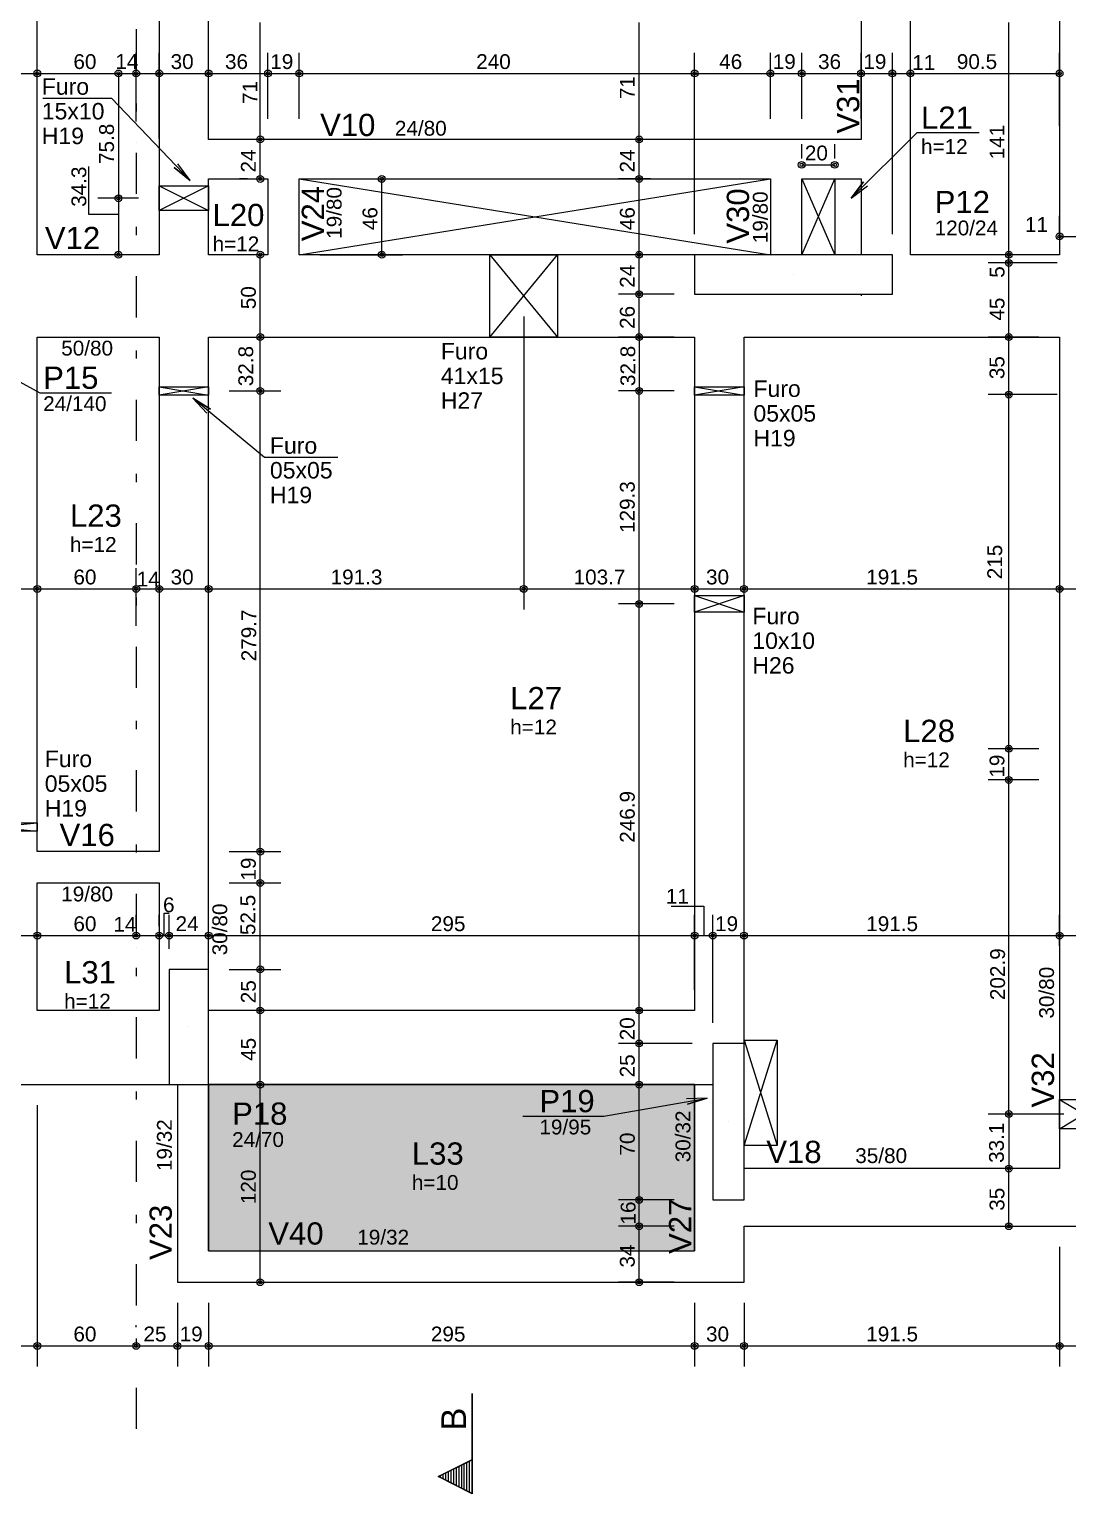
# Model space of a CAD drawing. Extents: x 0 to 119, y 0 to 84.
# Drawn here: x 32.59 to 45.19, y 29.69 to 47.48 of the extents above; entities that cross this region are included whole.
import ezdxf

# ---------------------------------------------------------------- set-up
doc = ezdxf.new("R2010")
doc.units = 0
doc.header["$MEASUREMENT"] = 0
doc.linetypes.add('ESTILO_TQS_0003', pattern=[1.5, 0.5, -0.4, 0.1, -0.5])
for name, color, linetype in [('1', 3, 'CONTINUOUS'), ('10', 252, 'CONTINUOUS'), ('18', 6, 'CONTINUOUS'), ('24', 7, 'CONTINUOUS'), ('25', 130, 'CONTINUOUS'), ('3', 7, 'CONTINUOUS'), ('32', 250, 'CONTINUOUS'), ('36', 7, 'CONTINUOUS'), ('37', 7, 'CONTINUOUS'), ('38', 7, 'CONTINUOUS'), ('62', 7, 'CONTINUOUS')]:
    doc.layers.add(name, color=color, linetype=linetype)
doc.styles.add('TQS_ARIAL', font='arial.ttf')

msp = doc.modelspace()

# ---------------------------------------------------------------- linework, layer by layer
at = {"layer": '1', "color": 3, "linetype": 'Continuous'}
for p, q in [((41.86559, 44.50084), (41.86559, 44.50084)), ((34.52559, 35.36084), (34.52559, 35.36084)), ((41.07559, 34.21084), (41.07559, 34.21084))]:
    msp.add_line(p, q, dxfattribs=at)
msp.add_lwpolyline([(37.963312, 29.694775), (37.554122, 29.89937), (37.963312, 30.103966), (37.963312, 29.694775)], dxfattribs=at)
at = {"layer": '10', "color": 252, "linetype": 'Continuous'}
for p, q in [((35.86559, 44.74084), (41.58559, 45.66084)), ((35.86559, 45.66084), (41.58559, 44.74084)), ((41.96559, 45.66084), (42.365586, 44.74085)), ((41.965594, 44.74085), (42.36559, 45.66083)), ((41.26559, 33.919984), (41.665588, 35.199817)), ((41.26559, 35.199806), (41.665588, 33.919817))]:
    msp.add_line(p, q, dxfattribs=at)
for points in [[(41.96559, 45.66085), (42.36559, 45.66085), (42.36559, 44.74085), (41.96559, 44.74085), (41.96559, 45.66085)], [(41.265588, 35.199817), (41.665588, 35.199817), (41.665588, 33.919817), (41.265588, 33.919817), (41.265588, 35.199817)]]:
    msp.add_lwpolyline(points, dxfattribs=at)
at = {"layer": '18', "color": 6, "linetype": 'ESTILO_TQS_0003'}
msp.add_line((33.88559, 66.978315), (33.88559, 30.390966), dxfattribs=at)
at = {"layer": '24', "color": 7, "linetype": 'Continuous'}
for p, q in [((37.963312, 29.694775), (37.963312, 30.907909)), ((37.965051, 30.907909), (37.965051, 29.691954)), ((37.550219, 29.89937), (37.963313, 30.105917)), ((37.554122, 29.89937), (37.963312, 30.103966)), ((37.901231, 29.725817), (37.901231, 30.072924)), ((37.933141, 29.709861), (37.933141, 30.08888)), ((37.965051, 29.691954), (37.550219, 29.89937)), ((37.963313, 29.694775), (37.554121, 29.89937)), ((37.582129, 29.885366), (37.582129, 29.913373)), ((37.614039, 29.869411), (37.614039, 29.929328)), ((37.64595, 29.853456), (37.64595, 29.945283)), ((37.67786, 29.837502), (37.67786, 29.961238)), ((37.70977, 29.821548), (37.70977, 29.977193)), ((37.741869, 29.805497), (37.741682, 29.993149)), ((37.77359, 29.789639), (37.77359, 30.009103)), ((37.8055, 29.773684), (37.8055, 30.025058)), ((37.837411, 29.757727), (37.837411, 30.041013)), ((37.869321, 29.741772), (37.869321, 30.056969))]:
    msp.add_line(p, q, dxfattribs=at)
at = {"layer": '25', "color": 130, "linetype": 'Continuous'}
msp.add_lwpolyline([(40.66559, 32.64084), (40.66559, 33.29084), (40.66559, 34.66084), (34.76559, 34.66084), (34.76559, 32.64084), (40.66559, 32.64084)], dxfattribs=at)
for points in [[(40.66559, 32.64084), (40.66559, 34.66084), (34.76559, 34.66084)], [(40.66559, 32.64084), (34.76559, 34.66084), (34.76559, 32.64084)], [(40.66559, 32.64084), (40.66559, 33.29084), (40.66559, 34.66084)], [(40.66559, 32.64084), (34.76559, 32.64084), (40.66559, 32.64084)]]:
    msp.add_solid(points, dxfattribs=at)
at = {"layer": '3', "color": 7, "linetype": 'Continuous'}
for p, q in [((34.16559, 45.576782), (34.76559, 45.276782)), ((34.76559, 45.576782), (34.16559, 45.276782)), ((38.180802, 43.74084), (39.000802, 44.74084)), ((38.180803, 44.74084), (39.000802, 43.74084)), ((34.1656, 43.135248), (34.76558, 43.035199)), ((34.76559, 43.135248), (34.1656, 43.035197)), ((40.66558, 43.135248), (41.26557, 43.035199)), ((41.26559, 43.135201), (40.66559, 43.035199)), ((41.26559, 40.599795), (40.665585, 40.399795)), ((40.665595, 40.599795), (41.26559, 40.399795)), ((31.68559, 37.838607), (32.68559, 37.737)), ((32.68559, 37.836382), (31.685689, 37.737)), ((40.66559, 34.66084), (40.88559, 34.66084)), ((45.095634, 34.481703), (45.69618, 34.123705)), ((45.695634, 34.481704), (45.102256, 34.123701)), ((34.76559, 32.64084), (40.66559, 32.64084)), ((34.76559, 32.26084), (41.26559, 32.26084))]:
    msp.add_line(p, q, dxfattribs=at)
for points in [[(32.68559, 44.80084), (32.68559, 51.40084)], [(34.16559, 50.55084), (34.16559, 45.90084)], [(34.76559, 46.14084), (34.76559, 50.36084)], [(42.68559, 50.36084), (42.68559, 46.14084)], [(43.28559, 45.90084), (43.28559, 50.36084)], [(45.095634, 48.22084), (45.095634, 44.74084)], [(35.67559, 46.14084), (34.76559, 46.14084)], [(41.77559, 46.14084), (35.67559, 46.14084)], [(42.68559, 46.14084), (41.77559, 46.14084)], [(34.16559, 45.90084), (34.16559, 44.74084)], [(43.28559, 44.74084), (43.28559, 45.90084)], [(34.16559, 45.576782), (34.76559, 45.576782), (34.76559, 45.276782), (34.16559, 45.276782), (34.16559, 45.576782)], [(34.76559, 45.66084), (35.48559, 45.66084)], [(34.76559, 44.74084), (34.76559, 45.66084)], [(35.48559, 45.66084), (35.48559, 44.74084)], [(35.86559, 45.66084), (41.58559, 45.66084)], [(35.86559, 44.74084), (35.86559, 45.66084)], [(41.58559, 45.66084), (41.58559, 44.74084)], [(41.96559, 45.66084), (42.68559, 45.66084)], [(41.96559, 44.74084), (41.96559, 45.66084)], [(42.68559, 45.66084), (42.68559, 44.74084)], [(32.68559, 44.74084), (32.68559, 44.80084)], [(34.16559, 44.74084), (32.68559, 44.74084)], [(35.48559, 44.74084), (34.76559, 44.74084)], [(40.66559, 44.74084), (35.86559, 44.74084)], [(38.180802, 44.74084), (39.000802, 44.74084), (39.000802, 43.74084), (38.180802, 43.74084), (38.180802, 44.74084)], [(45.095634, 44.74084), (43.28559, 44.74084)], [(42.68559, 44.26084), (42.68559, 44.24084)], [(32.68559, 43.74084), (34.16559, 43.74084)], [(32.68559, 39.70084), (32.68559, 43.74084)], [(34.16559, 43.74084), (34.16559, 37.490889)], [(34.76559, 43.74084), (35.67559, 43.74084)], [(34.76559, 37.300889), (34.76559, 43.74084)], [(35.67559, 43.74084), (40.66559, 43.74084)], [(40.66559, 43.74084), (40.66559, 35.56084)], [(41.26559, 43.74084), (41.77559, 43.74084)], [(41.26559, 35.16084), (41.26559, 43.74084)], [(41.77559, 43.74084), (42.98559, 43.74084)], [(42.98559, 43.74084), (45.095634, 43.74084)], [(45.095634, 43.74084), (45.095634, 43.250838)], [(45.095634, 43.250838), (45.095634, 38.55084)], [(34.1656, 43.135248), (34.76559, 43.135248), (34.76559, 43.035197), (34.1656, 43.035197), (34.1656, 43.135248)], [(41.26557, 43.035199), (40.66558, 43.035199), (40.66558, 43.135248), (41.26557, 43.135248), (41.26557, 43.035199)], [(40.665585, 40.599795), (41.26559, 40.599795), (41.26559, 40.399795), (40.665585, 40.399795), (40.665585, 40.599795)], [(32.68559, 37.490889), (32.68559, 39.70084)], [(45.095634, 38.55084), (45.095634, 33.64084)], [(31.68559, 37.838607), (32.68559, 37.838607), (32.68559, 37.737), (31.68559, 37.737), (31.68559, 37.838607)], [(34.16559, 37.490889), (32.68559, 37.490889)], [(34.76559, 36.06084), (34.76559, 37.300889)], [(32.68559, 35.56084), (32.68559, 37.110889)], [(32.68559, 37.110889), (34.16559, 37.110889)], [(34.16559, 37.110889), (34.16559, 35.56084)], [(34.16559, 35.56084), (32.68559, 35.56084)], [(40.66559, 35.56084), (34.76559, 35.56084)], [(32.18559, 34.66084), (34.28559, 34.66084)], [(34.38559, 34.66084), (34.38559, 32.26084)], [(34.76559, 32.64084), (34.76559, 34.66084)], [(34.76559, 34.66084), (40.66559, 34.66084)], [(40.66559, 34.66084), (40.66559, 32.64084)], [(45.095634, 34.481704), (45.695634, 34.481704), (45.695634, 34.123701), (45.095634, 34.123701), (45.095634, 34.481704)], [(45.095634, 33.64084), (41.26559, 33.64084)], [(41.26559, 32.2597), (41.26559, 32.94084)], [(41.26559, 32.94084), (45.395634, 32.94084)], [(34.38559, 32.26084), (34.76559, 32.26084)], [(40.66559, 32.2597), (41.26559, 32.2597)]]:
    msp.add_lwpolyline(points, dxfattribs=at)
at = {"layer": '32', "color": 250, "linetype": 'Continuous'}
for p, q in [((35.391748, 46.14084), (35.391748, 47.56084)), ((39.992004, 46.14084), (39.992004, 47.56084)), ((44.479859, 44.74084), (44.479859, 47.56084)), ((32.68559, 46.232703), (32.68559, 47.191942)), ((32.68559, 46.232703), (32.68559, 47.191942)), ((33.88559, 46.359252), (33.88559, 47.191942)), ((33.88559, 46.359252), (33.88559, 47.191942)), ((34.16559, 46.15084), (34.16559, 47.191942)), ((34.16559, 46.15084), (34.16559, 47.191942)), ((34.76559, 46.39084), (34.76559, 47.191942)), ((34.76559, 46.39084), (34.76559, 47.191942)), ((35.48559, 46.39084), (35.48559, 47.191942)), ((35.48559, 46.39084), (35.48559, 47.191942)), ((35.86559, 46.39084), (35.86559, 47.191942)), ((35.86559, 46.39084), (35.86559, 47.191942)), ((40.66559, 44.99084), (40.66559, 47.191942)), ((40.66559, 44.99084), (40.66559, 47.191942)), ((41.58559, 46.39084), (41.58559, 47.191942)), ((41.58559, 46.39084), (41.58559, 47.191942)), ((41.96559, 46.39084), (41.96559, 47.191942)), ((41.96559, 46.39084), (41.96559, 47.191942)), ((42.68559, 46.39084), (42.68559, 47.191942)), ((42.68559, 46.39084), (42.68559, 47.191942)), ((43.06559, 44.99084), (43.06559, 47.191942)), ((43.06559, 44.99084), (43.06559, 47.191942)), ((43.28559, 44.99084), (43.28559, 47.191942)), ((43.28559, 44.99084), (43.28559, 47.191942)), ((45.095634, 46.305276), (45.095634, 47.191942)), ((32.16559, 46.941942), (32.68559, 46.941942)), ((32.68559, 46.941942), (33.88559, 46.941942)), ((33.587463, 46.941942), (33.587463, 46.941942)), ((33.670227, 46.941942), (33.670227, 45.426782)), ((33.837463, 46.941942), (33.920227, 46.941942)), ((33.88559, 46.941942), (34.16559, 46.941942)), ((34.16559, 46.941942), (34.76559, 46.941942)), ((34.76559, 46.941942), (35.48559, 46.941942)), ((35.48559, 46.941942), (35.86559, 46.941942)), ((35.86559, 46.941942), (40.66559, 46.941942)), ((40.66559, 46.941942), (41.58559, 46.941942)), ((41.58559, 46.941942), (41.96559, 46.941942)), ((41.96559, 46.941942), (42.68559, 46.941942)), ((42.68559, 46.941942), (43.06559, 46.941942)), ((43.06559, 46.941942), (43.28559, 46.941942)), ((43.28559, 46.941942), (45.095634, 46.941942)), ((33.88559, 46.109252), (33.88559, 46.109252)), ((33.88559, 46.109252), (33.88559, 46.109252)), ((34.76559, 46.14084), (34.76559, 46.14084)), ((34.76559, 46.14084), (34.76559, 46.14084)), ((35.23559, 46.14084), (35.141748, 46.14084)), ((35.23559, 46.14084), (35.141748, 46.14084)), ((35.391748, 45.66084), (35.391748, 46.14084)), ((35.48559, 46.14084), (35.48559, 46.14084)), ((35.48559, 46.14084), (35.48559, 46.14084)), ((35.48559, 46.14084), (35.48559, 46.14084)), ((35.48559, 46.14084), (35.48559, 46.14084)), ((35.86559, 46.14084), (35.86559, 46.14084)), ((35.86559, 46.14084), (35.86559, 46.14084)), ((40.41559, 46.14084), (39.742004, 46.14084)), ((40.41559, 46.14084), (39.742004, 46.14084)), ((39.992004, 45.66084), (39.992004, 46.14084)), ((40.66559, 46.14084), (40.66559, 46.14084)), ((40.66559, 46.14084), (40.66559, 46.14084)), ((41.58559, 46.14084), (41.58559, 46.14084)), ((41.58559, 46.14084), (41.58559, 46.14084)), ((41.96559, 46.14084), (41.96559, 46.14084)), ((41.96559, 46.14084), (41.96559, 46.14084)), ((41.96559, 45.91085), (41.96559, 46.082137)), ((42.36559, 45.91083), (42.36559, 46.082137)), ((42.68559, 46.14084), (42.68559, 46.14084)), ((42.68559, 46.14084), (42.68559, 46.14084)), ((32.68559, 45.982703), (32.68559, 45.982703)), ((32.68559, 45.982703), (32.68559, 45.982703)), ((34.16559, 45.90084), (34.16559, 45.90084)), ((34.16559, 45.90084), (34.16559, 45.90084)), ((45.095634, 46.055276), (45.095634, 46.055276)), ((41.96559, 45.832137), (42.36559, 45.832137)), ((35.23559, 45.66084), (35.141748, 45.66084)), ((35.48559, 45.66084), (35.48559, 45.66084)), ((35.86559, 45.66084), (35.86559, 45.66084)), ((36.11559, 45.66084), (37.117672, 45.66084)), ((36.867672, 44.74084), (36.867672, 45.66084)), ((40.129857, 45.66084), (39.742004, 45.66084)), ((40.129857, 45.66084), (39.742004, 45.66084)), ((39.992004, 44.74084), (39.992004, 45.66084)), ((40.379857, 45.66084), (40.379857, 45.66084)), ((40.379857, 45.66084), (40.379857, 45.66084)), ((41.96559, 45.66085), (41.96559, 45.66085)), ((42.36559, 45.66083), (42.36559, 45.66083)), ((33.91559, 45.426782), (33.420227, 45.426782)), ((33.91559, 45.426782), (33.420227, 45.426782)), ((33.670227, 45.426782), (33.670227, 44.74084)), ((34.16559, 45.426782), (34.16559, 45.426782)), ((34.16559, 45.426782), (34.16559, 45.426782)), ((45.095634, 44.99084), (45.095634, 45.212579)), ((45.095634, 44.962579), (45.31559, 44.962579)), ((33.91559, 44.74084), (33.420227, 44.74084)), ((34.16559, 44.74084), (34.16559, 44.74084)), ((35.23559, 44.74084), (35.141748, 44.74084)), ((35.391748, 43.74084), (35.391748, 44.74084)), ((35.48559, 44.74084), (35.48559, 44.74084)), ((35.86559, 44.74084), (35.86559, 44.74084)), ((36.11559, 44.74084), (37.117672, 44.74084)), ((40.41559, 44.74084), (39.742004, 44.74084)), ((40.41559, 44.74084), (39.742004, 44.74084)), ((39.992004, 44.26084), (39.992004, 44.74084)), ((40.66559, 44.74084), (40.66559, 44.74084)), ((40.66559, 44.74084), (40.66559, 44.74084)), ((40.66559, 44.74084), (40.66559, 44.74084)), ((40.66559, 44.74084), (40.66559, 44.74084)), ((43.06559, 44.74084), (43.06559, 44.74084)), ((43.06559, 44.74084), (43.06559, 44.74084)), ((43.28559, 44.74084), (43.28559, 44.74084)), ((43.28559, 44.74084), (43.28559, 44.74084)), ((44.845634, 44.74084), (44.229859, 44.74084)), ((44.845634, 44.74084), (44.229859, 44.74084)), ((44.479859, 44.64084), (44.479859, 44.74084)), ((45.095634, 44.74084), (45.095634, 44.74084)), ((45.095634, 44.74084), (45.095634, 44.74084)), ((45.095634, 44.74084), (45.095634, 44.74084)), ((45.06559, 44.64084), (44.229859, 44.64084)), ((45.06559, 44.64084), (44.229859, 44.64084)), ((44.479859, 43.74084), (44.479859, 44.64084)), ((38.590803, 44.24084), (38.590803, 44.24084)), ((38.590803, 44.24084), (38.590803, 44.24084)), ((40.41559, 44.26084), (39.742004, 44.26084)), ((40.41559, 44.26084), (39.742004, 44.26084)), ((39.992004, 43.74084), (39.992004, 44.26084)), ((40.66559, 44.26084), (40.66559, 44.26084)), ((40.66559, 44.26084), (40.66559, 44.26084)), ((38.590803, 43.99084), (38.590803, 40.431951)), ((38.590803, 43.99084), (38.590803, 40.431951)), ((34.76559, 43.74084), (34.76559, 43.74084)), ((34.76559, 43.74084), (34.76559, 43.74084)), ((35.01559, 43.74084), (35.641748, 43.74084)), ((35.01559, 43.74084), (35.641748, 43.74084)), ((35.391748, 43.085223), (35.391748, 43.74084)), ((40.41559, 43.74084), (39.742004, 43.74084)), ((40.41559, 43.74084), (39.742004, 43.74084)), ((39.992004, 43.74084), (39.992004, 43.085223)), ((40.66559, 43.74084), (40.66559, 43.74084)), ((40.66559, 43.74084), (40.66559, 43.74084)), ((40.66559, 43.74084), (40.66559, 43.74084)), ((44.845634, 43.74084), (44.229859, 43.74084)), ((44.845634, 43.74084), (44.229859, 43.74084)), ((44.479859, 43.04084), (44.479859, 43.74084)), ((45.095634, 43.74084), (45.095634, 43.74084)), ((45.095634, 43.74084), (45.095634, 43.74084)), ((40.66559, 43.49084), (40.66559, 40.431951)), ((34.76559, 43.085223), (34.76559, 43.085223)), ((34.76559, 43.085223), (34.76559, 43.085223)), ((35.01559, 43.085223), (35.641748, 43.085223)), ((35.01559, 43.085223), (35.641748, 43.085223)), ((35.391748, 37.490889), (35.391748, 43.085223)), ((40.41558, 43.085223), (39.742004, 43.085223)), ((40.41558, 43.085223), (39.742004, 43.085223)), ((39.992004, 40.499795), (39.992004, 43.085223)), ((40.66558, 43.085223), (40.66558, 43.085223)), ((40.66558, 43.085223), (40.66558, 43.085223)), ((45.06559, 43.04084), (44.229859, 43.04084)), ((45.06559, 43.04084), (44.229859, 43.04084)), ((44.479859, 38.74084), (44.479859, 43.04084)), ((32.68559, 39.95084), (32.68559, 40.931951)), ((32.68559, 39.95084), (32.68559, 40.931951)), ((33.88559, 40.234434), (33.88559, 40.931951)), ((33.88559, 40.234434), (33.88559, 40.931951)), ((31.68559, 40.681951), (32.68559, 40.681951)), ((32.68559, 40.681951), (33.88559, 40.681951)), ((33.88559, 40.681951), (34.16559, 40.681951)), ((34.16559, 40.681951), (34.76559, 40.681951)), ((34.16559, 40.681951), (34.16559, 40.681951)), ((34.16559, 40.681951), (34.16559, 40.681951)), ((34.76559, 40.681951), (34.76559, 40.681951)), ((34.76559, 40.681951), (38.590803, 40.681951)), ((34.76559, 40.681951), (34.76559, 40.681951)), ((38.590803, 40.681951), (40.66559, 40.681951)), ((40.66559, 40.681951), (41.26559, 40.681951)), ((40.66559, 40.681951), (40.66559, 40.681951)), ((41.26559, 40.681951), (41.26559, 40.681951)), ((41.26559, 40.681951), (45.095634, 40.681951)), ((41.26559, 40.681951), (41.26559, 40.681951)), ((45.095634, 40.681951), (45.095634, 40.681951)), ((45.095634, 40.681951), (45.695634, 40.681951)), ((45.095634, 40.681951), (45.095634, 40.681951)), ((40.415585, 40.499795), (39.742004, 40.499795)), ((40.415585, 40.499795), (39.742004, 40.499795)), ((39.992004, 35.56084), (39.992004, 40.499795)), ((40.665585, 40.499795), (40.665585, 40.499795)), ((40.665585, 40.499795), (40.665585, 40.499795)), ((33.88559, 39.984434), (33.88559, 39.984434)), ((33.88559, 39.984434), (33.88559, 39.984434)), ((32.68559, 39.70084), (32.68559, 39.70084)), ((32.68559, 39.70084), (32.68559, 39.70084)), ((44.845634, 38.74084), (44.229859, 38.74084)), ((44.845634, 38.74084), (44.229859, 38.74084)), ((44.479859, 38.36084), (44.479859, 38.74084)), ((45.095634, 38.74084), (45.095634, 38.74084)), ((45.095634, 38.74084), (45.095634, 38.74084)), ((44.845634, 38.36084), (44.229859, 38.36084)), ((44.845634, 38.36084), (44.229859, 38.36084)), ((44.479859, 34.302704), (44.479859, 38.36084)), ((45.095634, 38.36084), (45.095634, 38.36084)), ((45.095634, 38.36084), (45.095634, 38.36084)), ((34.76559, 37.490889), (34.76559, 37.490889)), ((34.76559, 37.490889), (34.76559, 37.490889)), ((35.01559, 37.490889), (35.641748, 37.490889)), ((35.01559, 37.490889), (35.641748, 37.490889)), ((35.391748, 37.110889), (35.391748, 37.490889)), ((34.76559, 37.110889), (34.76559, 37.110889)), ((34.76559, 37.110889), (34.76559, 37.110889)), ((35.01559, 37.110889), (35.641748, 37.110889)), ((35.01559, 37.110889), (35.641748, 37.110889)), ((35.391748, 36.06084), (35.391748, 37.110889)), ((32.68559, 35.81084), (32.68559, 36.720943)), ((32.68559, 35.81084), (32.68559, 36.720943)), ((33.88559, 36.580631), (33.88559, 36.720943)), ((33.88559, 36.580631), (33.88559, 36.720943)), ((34.16559, 36.585864), (34.16559, 36.720943)), ((34.16559, 36.585864), (34.16559, 36.720943)), ((34.22559, 36.470943), (34.22559, 36.743189)), ((34.22559, 36.743189), (34.28559, 36.743189)), ((34.28559, 36.31084), (34.28559, 36.720943)), ((34.28559, 36.31084), (34.28559, 36.720943)), ((34.76559, 36.609155), (34.76559, 36.720943)), ((34.76559, 36.609155), (34.76559, 36.720943)), ((40.66559, 35.81084), (40.66559, 36.720943)), ((40.66559, 35.81084), (40.66559, 36.720943)), ((40.88559, 35.41084), (40.88559, 36.720943)), ((40.88559, 35.41084), (40.88559, 36.720943)), ((41.26559, 35.965574), (41.26559, 36.720943)), ((41.26559, 35.965574), (41.26559, 36.720943)), ((45.095634, 36.34584), (45.095634, 36.720943)), ((45.095634, 36.34584), (45.095634, 36.720943)), ((31.68559, 36.470943), (32.68559, 36.470943)), ((32.68559, 36.470943), (33.88559, 36.470943)), ((33.88559, 36.470943), (34.16559, 36.470943)), ((34.16559, 36.470943), (34.28559, 36.470943)), ((34.28559, 36.470943), (34.76559, 36.470943)), ((34.76559, 36.470943), (40.66559, 36.470943)), ((40.66559, 36.470943), (40.88559, 36.470943)), ((40.88559, 36.470943), (41.26559, 36.470943)), ((41.26559, 36.470943), (45.095634, 36.470943)), ((45.095634, 36.470943), (45.695634, 36.470943)), ((33.88559, 36.330631), (33.88559, 36.330631)), ((33.88559, 36.330631), (33.88559, 36.330631)), ((34.16559, 36.335864), (34.16559, 36.335864)), ((34.16559, 36.335864), (34.16559, 36.335864)), ((34.76559, 36.359155), (34.76559, 36.359155)), ((34.76559, 36.359155), (34.76559, 36.359155)), ((34.28559, 36.06084), (34.28559, 36.06084)), ((34.28559, 36.06084), (34.28559, 36.06084)), ((34.76559, 36.06084), (34.76559, 36.06084)), ((34.76559, 36.06084), (34.76559, 36.06084)), ((35.01559, 36.06084), (35.641748, 36.06084)), ((35.01559, 36.06084), (35.641748, 36.06084)), ((35.391748, 35.56084), (35.391748, 36.06084)), ((45.095634, 36.09584), (45.095634, 36.09584)), ((45.095634, 36.09584), (45.095634, 36.09584)), ((41.26559, 35.715574), (41.26559, 35.715574)), ((41.26559, 35.715574), (41.26559, 35.715574)), ((32.68559, 35.56084), (32.68559, 35.56084)), ((32.68559, 35.56084), (32.68559, 35.56084)), ((35.391748, 34.66084), (35.391748, 35.56084)), ((35.391748, 35.56084), (35.391748, 35.56084)), ((35.391748, 35.56084), (35.391748, 35.56084)), ((39.992004, 35.16084), (39.992004, 35.56084)), ((39.992004, 35.56084), (39.992004, 35.56084)), ((39.992004, 35.56084), (39.992004, 35.56084)), ((40.66559, 35.56084), (40.66559, 35.56084)), ((40.66559, 35.56084), (40.66559, 35.56084)), ((40.63559, 35.16084), (39.742004, 35.16084)), ((40.63559, 35.16084), (39.742004, 35.16084)), ((39.992004, 34.66084), (39.992004, 35.16084)), ((40.88559, 35.16084), (40.88559, 35.16084)), ((40.88559, 35.16084), (40.88559, 35.16084)), ((40.88559, 35.16084), (40.88559, 35.16084)), ((40.88559, 35.16084), (40.88559, 35.16084)), ((32.68559, 34.66084), (32.68559, 34.66084)), ((32.68559, 34.66084), (32.68559, 34.66084)), ((35.391748, 32.260719), (35.391748, 34.66084)), ((35.391748, 34.66084), (35.391748, 34.66084)), ((35.391748, 34.66084), (35.391748, 34.66084)), ((40.41559, 34.66084), (39.742004, 34.66084)), ((40.41559, 34.66084), (39.742004, 34.66084)), ((39.992004, 33.26084), (39.992004, 34.66084)), ((40.66559, 34.66084), (40.66559, 34.66084)), ((40.66559, 34.66084), (40.66559, 34.66084)), ((32.68559, 34.41084), (32.68559, 31.237888)), ((32.68559, 34.41084), (32.68559, 31.237888)), ((45.145907, 34.302704), (44.229859, 34.302704)), ((45.145907, 34.302704), (44.229859, 34.302704)), ((44.479859, 34.302704), (44.479859, 33.64084)), ((44.845634, 33.64084), (44.229859, 33.64084)), ((44.479859, 32.94084), (44.479859, 33.64084)), ((44.479859, 33.64084), (44.479859, 33.64084)), ((45.095634, 33.64084), (45.095634, 33.64084)), ((40.41559, 33.26084), (39.742004, 33.26084)), ((40.16559, 33.26084), (39.742004, 33.26084)), ((39.992004, 32.94084), (39.992004, 33.26084)), ((40.41559, 33.26084), (40.41559, 33.26084)), ((40.66559, 33.26084), (40.66559, 33.26084)), ((40.41559, 32.94084), (39.742004, 32.94084)), ((40.16559, 32.94084), (39.742004, 32.94084)), ((39.992004, 32.26084), (39.992004, 32.94084)), ((40.41559, 32.94084), (40.41559, 32.94084)), ((40.66559, 32.94084), (40.66559, 32.94084)), ((44.479859, 32.94084), (44.479859, 32.94084)), ((45.095634, 32.94084), (45.095634, 32.94084)), ((45.095634, 32.94084), (45.095634, 32.94084)), ((45.095634, 32.69084), (45.095634, 31.237888)), ((45.095634, 32.69084), (45.095634, 31.237888)), ((34.38559, 32.26084), (34.38559, 32.26084)), ((34.38559, 32.26084), (34.38559, 32.26084)), ((34.76559, 32.26084), (34.76559, 32.26084)), ((34.76559, 32.26084), (34.76559, 32.26084)), ((35.391748, 32.260719), (35.391748, 32.260719)), ((40.41559, 32.26084), (39.742004, 32.26084)), ((40.66559, 32.26084), (40.66559, 32.26084)), ((40.66559, 32.26084), (40.66559, 32.26084)), ((40.66559, 32.2597), (40.66559, 32.2597)), ((41.26559, 32.2597), (41.26559, 32.2597)), ((41.26559, 32.2597), (41.26559, 32.2597)), ((34.38559, 32.01084), (34.38559, 31.237888)), ((34.38559, 32.01084), (34.38559, 31.237888)), ((34.76559, 32.01084), (34.76559, 31.237888)), ((34.76559, 32.01084), (34.76559, 31.237888)), ((40.66559, 32.01084), (40.66559, 31.237888)), ((40.66559, 32.0097), (40.66559, 31.237888)), ((41.26559, 32.0097), (41.26559, 31.237888)), ((41.26559, 32.0097), (41.26559, 31.237888)), ((33.88559, 31.716388), (33.88559, 31.737888)), ((33.88559, 31.716388), (33.88559, 31.737888)), ((31.68559, 31.487888), (32.68559, 31.487888)), ((32.68559, 31.487888), (33.88559, 31.487888)), ((33.88559, 31.487888), (34.38559, 31.487888)), ((34.38559, 31.487888), (34.76559, 31.487888)), ((34.76559, 31.487888), (40.66559, 31.487888)), ((40.66559, 31.487888), (41.26559, 31.487888)), ((41.26559, 31.487888), (45.095634, 31.487888)), ((45.095634, 31.487888), (45.695634, 31.487888)), ((33.88559, 31.466388), (33.88559, 31.466388)), ((33.88559, 31.466388), (33.88559, 31.466388))]:
    msp.add_line(p, q, dxfattribs=at)
for points in [[(32.753857, 46.642586), (33.586517, 46.642586), (34.540104, 45.640629), (34.345589, 45.797677), (34.540104, 45.640629), (34.392864, 45.84267)], [(44.120614, 46.220048), (43.363935, 46.220048), (42.564426, 45.42625), (42.717326, 45.624041), (42.564426, 45.42625), (42.763308, 45.577728)], [(33.307292, 45.813761), (33.307292, 45.2323), (33.670227, 45.2323)], [(33.586407, 43.056849), (32.721224, 43.056849), (32.22153, 43.328111), (32.454932, 43.238537), (32.22153, 43.328111), (32.423796, 43.18118)], [(36.333143, 42.278167), (35.445116, 42.278167), (34.574222, 42.997726), (34.786085, 42.865007), (34.574222, 42.997726), (34.744516, 42.814696)], [(40.380566, 36.827627), (40.779003, 36.827627), (40.779003, 36.470943)], [(38.581172, 34.277677), (39.561142, 34.277677), (40.817514, 34.497542), (40.578988, 34.422672), (40.817514, 34.497542), (40.567738, 34.486959)]]:
    msp.add_lwpolyline(points, dxfattribs=at)
for centre, radius in [((32.68559, 46.941942), 0.041625), ((32.68559, 46.941942), 0.041625), ((32.68559, 46.941942), 0.02075), ((32.68559, 46.941942), 0.02075), ((33.670227, 46.941942), 0.041625), ((33.670227, 46.941942), 0.02075), ((33.88559, 46.941942), 0.041625), ((33.88559, 46.941942), 0.041625), ((33.88559, 46.941942), 0.02075), ((33.88559, 46.941942), 0.02075), ((34.16559, 46.941942), 0.041625), ((34.16559, 46.941942), 0.041625), ((34.16559, 46.941942), 0.02075), ((34.16559, 46.941942), 0.02075), ((34.76559, 46.941942), 0.041625), ((34.76559, 46.941942), 0.041625), ((34.76559, 46.941942), 0.02075), ((34.76559, 46.941942), 0.02075), ((35.48559, 46.941942), 0.041625), ((35.48559, 46.941942), 0.041625), ((35.48559, 46.941942), 0.02075), ((35.48559, 46.941942), 0.02075), ((35.86559, 46.941942), 0.041625), ((35.86559, 46.941942), 0.041625), ((35.86559, 46.941942), 0.02075), ((35.86559, 46.941942), 0.02075), ((40.66559, 46.941942), 0.041625), ((40.66559, 46.941942), 0.041625), ((40.66559, 46.941942), 0.02075), ((40.66559, 46.941942), 0.02075), ((41.58559, 46.941942), 0.041625), ((41.58559, 46.941942), 0.041625), ((41.58559, 46.941942), 0.02075), ((41.58559, 46.941942), 0.02075), ((41.96559, 46.941942), 0.041625), ((41.96559, 46.941942), 0.041625), ((41.96559, 46.941942), 0.02075), ((41.96559, 46.941942), 0.02075), ((42.68559, 46.941942), 0.041625), ((42.68559, 46.941942), 0.041625), ((42.68559, 46.941942), 0.02075), ((42.68559, 46.941942), 0.02075), ((43.06559, 46.941942), 0.041625), ((43.06559, 46.941942), 0.041625), ((43.06559, 46.941942), 0.02075), ((43.06559, 46.941942), 0.02075), ((43.28559, 46.941942), 0.041625), ((43.28559, 46.941942), 0.041625), ((43.28559, 46.941942), 0.02075), ((43.28559, 46.941942), 0.02075), ((45.095634, 46.941942), 0.041625), ((45.095634, 46.941942), 0.02075), ((35.391748, 46.14084), 0.041625), ((35.391748, 46.14084), 0.041625), ((35.391748, 46.14084), 0.02075), ((35.391748, 46.14084), 0.02075), ((39.992004, 46.14084), 0.041625), ((39.992004, 46.14084), 0.041625), ((39.992004, 46.14084), 0.02075), ((39.992004, 46.14084), 0.02075), ((41.96559, 45.832137), 0.041625), ((41.96559, 45.832137), 0.02075), ((42.36559, 45.832137), 0.041625), ((42.36559, 45.832137), 0.02075), ((35.391748, 45.66084), 0.041625), ((35.391748, 45.66084), 0.02075), ((36.867672, 45.66084), 0.041625), ((36.867672, 45.66084), 0.02075), ((39.992004, 45.66084), 0.041625), ((39.992004, 45.66084), 0.041625), ((39.992004, 45.66084), 0.02075), ((39.992004, 45.66084), 0.02075), ((33.670227, 45.426782), 0.041625), ((33.670227, 45.426782), 0.041625), ((33.670227, 45.426782), 0.02075), ((33.670227, 45.426782), 0.02075), ((45.095634, 44.962579), 0.041625), ((45.095634, 44.962579), 0.02075), ((33.670227, 44.74084), 0.041625), ((33.670227, 44.74084), 0.02075), ((35.391748, 44.74084), 0.041625), ((35.391748, 44.74084), 0.02075), ((36.867672, 44.74084), 0.041625), ((36.867672, 44.74084), 0.02075), ((39.992004, 44.74084), 0.041625), ((39.992004, 44.74084), 0.041625), ((39.992004, 44.74084), 0.02075), ((39.992004, 44.74084), 0.02075), ((44.479859, 44.74084), 0.041625), ((44.479859, 44.74084), 0.041625), ((44.479859, 44.64084), 0.041625), ((44.479859, 44.64084), 0.041625), ((44.479859, 44.74084), 0.02075), ((44.479859, 44.74084), 0.02075), ((44.479859, 44.64084), 0.02075), ((44.479859, 44.64084), 0.02075), ((39.992004, 44.26084), 0.041625), ((39.992004, 44.26084), 0.041625), ((39.992004, 44.26084), 0.02075), ((39.992004, 44.26084), 0.02075), ((35.391748, 43.74084), 0.041625), ((35.391748, 43.74084), 0.041625), ((35.391748, 43.74084), 0.02075), ((35.391748, 43.74084), 0.02075), ((39.992004, 43.74084), 0.041625), ((39.992004, 43.74084), 0.041625), ((39.992004, 43.74084), 0.02075), ((39.992004, 43.74084), 0.02075), ((44.479859, 43.74084), 0.041625), ((44.479859, 43.74084), 0.041625), ((44.479859, 43.74084), 0.02075), ((44.479859, 43.74084), 0.02075), ((35.391748, 43.085223), 0.041625), ((35.391748, 43.085223), 0.041625), ((35.391748, 43.085223), 0.02075), ((35.391748, 43.085223), 0.02075), ((39.992004, 43.085223), 0.041625), ((39.992004, 43.085223), 0.041625), ((39.992004, 43.085223), 0.02075), ((39.992004, 43.085223), 0.02075), ((44.479859, 43.04084), 0.041625), ((44.479859, 43.04084), 0.041625), ((44.479859, 43.04084), 0.02075), ((44.479859, 43.04084), 0.02075), ((32.68559, 40.681951), 0.041625), ((32.68559, 40.681951), 0.041625), ((32.68559, 40.681951), 0.02075), ((32.68559, 40.681951), 0.02075), ((33.88559, 40.681951), 0.041625), ((33.88559, 40.681951), 0.041625), ((33.88559, 40.681951), 0.02075), ((33.88559, 40.681951), 0.02075), ((34.16559, 40.681951), 0.041625), ((34.16559, 40.681951), 0.041625), ((34.16559, 40.681951), 0.02075), ((34.16559, 40.681951), 0.02075), ((34.76559, 40.681951), 0.041625), ((34.76559, 40.681951), 0.041625), ((34.76559, 40.681951), 0.02075), ((34.76559, 40.681951), 0.02075), ((38.590803, 40.681951), 0.041625), ((38.590803, 40.681951), 0.041625), ((38.590803, 40.681951), 0.02075), ((38.590803, 40.681951), 0.02075), ((40.66559, 40.681951), 0.041625), ((40.66559, 40.681951), 0.041625), ((40.66559, 40.681951), 0.02075), ((40.66559, 40.681951), 0.02075), ((41.26559, 40.681951), 0.041625), ((41.26559, 40.681951), 0.041625), ((41.26559, 40.681951), 0.02075), ((41.26559, 40.681951), 0.02075), ((45.095634, 40.681951), 0.041625), ((45.095634, 40.681951), 0.041625), ((45.095634, 40.681951), 0.02075), ((45.095634, 40.681951), 0.02075), ((39.992004, 40.499795), 0.041625), ((39.992004, 40.499795), 0.041625), ((39.992004, 40.499795), 0.02075), ((39.992004, 40.499795), 0.02075), ((44.479859, 38.74084), 0.041625), ((44.479859, 38.74084), 0.041625), ((44.479859, 38.74084), 0.02075), ((44.479859, 38.74084), 0.02075), ((44.479859, 38.36084), 0.041625), ((44.479859, 38.36084), 0.041625), ((44.479859, 38.36084), 0.02075), ((44.479859, 38.36084), 0.02075), ((35.391748, 37.490889), 0.041625), ((35.391748, 37.490889), 0.041625), ((35.391748, 37.490889), 0.02075), ((35.391748, 37.490889), 0.02075), ((35.391748, 37.110889), 0.041625), ((35.391748, 37.110889), 0.041625), ((35.391748, 37.110889), 0.02075), ((35.391748, 37.110889), 0.02075), ((32.68559, 36.470943), 0.041625), ((32.68559, 36.470943), 0.041625), ((32.68559, 36.470943), 0.02075), ((32.68559, 36.470943), 0.02075), ((33.88559, 36.470943), 0.041625), ((33.88559, 36.470943), 0.041625), ((33.88559, 36.470943), 0.02075), ((33.88559, 36.470943), 0.02075), ((34.16559, 36.470943), 0.041625), ((34.16559, 36.470943), 0.041625), ((34.16559, 36.470943), 0.02075), ((34.16559, 36.470943), 0.02075), ((34.28559, 36.470943), 0.041625), ((34.28559, 36.470943), 0.041625), ((34.28559, 36.470943), 0.02075), ((34.28559, 36.470943), 0.02075), ((34.76559, 36.470943), 0.041625), ((34.76559, 36.470943), 0.041625), ((34.76559, 36.470943), 0.02075), ((34.76559, 36.470943), 0.02075), ((40.66559, 36.470943), 0.041625), ((40.66559, 36.470943), 0.041625), ((40.66559, 36.470943), 0.02075), ((40.66559, 36.470943), 0.02075), ((40.88559, 36.470943), 0.041625), ((40.88559, 36.470943), 0.041625), ((40.88559, 36.470943), 0.02075), ((40.88559, 36.470943), 0.02075), ((41.26559, 36.470943), 0.041625), ((41.26559, 36.470943), 0.041625), ((41.26559, 36.470943), 0.02075), ((41.26559, 36.470943), 0.02075), ((45.095634, 36.470943), 0.041625), ((45.095634, 36.470943), 0.041625), ((45.095634, 36.470943), 0.02075), ((45.095634, 36.470943), 0.02075), ((35.391748, 36.06084), 0.041625), ((35.391748, 36.06084), 0.041625), ((35.391748, 36.06084), 0.02075), ((35.391748, 36.06084), 0.02075), ((35.391748, 35.56084), 0.041625), ((35.391748, 35.56084), 0.041625), ((35.391748, 35.56084), 0.02075), ((35.391748, 35.56084), 0.02075), ((39.992004, 35.56084), 0.041625), ((39.992004, 35.56084), 0.041625), ((39.992004, 35.56084), 0.02075), ((39.992004, 35.56084), 0.02075), ((39.992004, 35.16084), 0.041625), ((39.992004, 35.16084), 0.041625), ((39.992004, 35.16084), 0.02075), ((39.992004, 35.16084), 0.02075), ((35.391748, 34.66084), 0.041625), ((35.391748, 34.66084), 0.041625), ((39.992004, 34.66084), 0.041625), ((39.992004, 34.66084), 0.041625), ((35.391748, 34.66084), 0.02075), ((35.391748, 34.66084), 0.02075), ((39.992004, 34.66084), 0.02075), ((39.992004, 34.66084), 0.02075), ((44.479859, 34.302704), 0.041625), ((44.479859, 34.302704), 0.041625), ((44.479859, 34.302704), 0.02075), ((44.479859, 34.302704), 0.02075), ((44.479859, 33.64084), 0.041625), ((44.479859, 33.64084), 0.041625), ((44.479859, 33.64084), 0.02075), ((44.479859, 33.64084), 0.02075), ((39.992004, 33.26084), 0.041625), ((39.992004, 33.26084), 0.041625), ((39.992004, 33.26084), 0.02075), ((39.992004, 33.26084), 0.02075), ((39.992004, 32.94084), 0.041625), ((39.992004, 32.94084), 0.041625), ((39.992004, 32.94084), 0.02075), ((39.992004, 32.94084), 0.02075), ((44.479859, 32.94084), 0.041625), ((44.479859, 32.94084), 0.02075), ((35.391748, 32.260719), 0.041625), ((35.391748, 32.260719), 0.02075), ((39.992004, 32.26084), 0.041625), ((39.992004, 32.26084), 0.02075), ((32.68559, 31.487888), 0.041625), ((32.68559, 31.487888), 0.041625), ((32.68559, 31.487888), 0.02075), ((32.68559, 31.487888), 0.02075), ((33.88559, 31.487888), 0.041625), ((33.88559, 31.487888), 0.041625), ((33.88559, 31.487888), 0.02075), ((33.88559, 31.487888), 0.02075), ((34.38559, 31.487888), 0.041625), ((34.38559, 31.487888), 0.041625), ((34.38559, 31.487888), 0.02075), ((34.38559, 31.487888), 0.02075), ((34.76559, 31.487888), 0.041625), ((34.76559, 31.487888), 0.041625), ((34.76559, 31.487888), 0.02075), ((34.76559, 31.487888), 0.02075), ((40.66559, 31.487888), 0.041625), ((40.66559, 31.487888), 0.041625), ((40.66559, 31.487888), 0.02075), ((40.66559, 31.487888), 0.02075), ((41.26559, 31.487888), 0.041625), ((41.26559, 31.487888), 0.041625), ((41.26559, 31.487888), 0.02075), ((41.26559, 31.487888), 0.02075), ((45.095634, 31.487888), 0.041625), ((45.095634, 31.487888), 0.041625), ((45.095634, 31.487888), 0.02075), ((45.095634, 31.487888), 0.02075)]:
    msp.add_circle(centre, radius, dxfattribs=at)
at = {"layer": '62', "linetype": 'Continuous'}
for points in [[(40.66559, 44.26084), (43.06559, 44.26084), (43.06559, 44.74084), (40.66559, 44.74084), (40.66559, 44.26084)], [(34.28559, 34.66084), (34.76559, 34.66084), (34.76559, 36.06084), (34.28559, 36.06084), (34.28559, 34.66084)], [(40.88559, 33.26084), (41.26559, 33.26084), (41.26559, 35.16084), (40.88559, 35.16084), (40.88559, 33.26084)]]:
    msp.add_lwpolyline(points, dxfattribs=at)

# ---------------------------------------------------------------- texts
at = {"layer": '24', "color": 7, "linetype": 'Continuous', "style": 'TQS_ARIAL'}
msp.add_text('B', height=0.3, rotation=90, dxfattribs=at).set_placement((37.890051, 30.457909))
at = {"layer": '3', "color": 7, "linetype": 'Continuous', "style": 'TQS_ARIAL'}
for s, p in [('Furo', (32.739629, 46.683423)), ('15x10', (32.739629, 46.383423)), ('H19', (32.739629, 46.083423)), ('Furo', (37.584048, 43.468764)), ('41x15', (37.584048, 43.168764)), ('H27', (37.584048, 42.868764)), ('Furo', (41.37934, 43.013066)), ('05x05', (41.37934, 42.713066)), ('Furo', (35.509342, 42.322697)), ('H19', (41.37934, 42.413066)), ('05x05', (35.509342, 42.022697)), ('H19', (35.509342, 41.722697)), ('Furo', (41.365874, 40.252592)), ('10x10', (41.365874, 39.952592)), ('H26', (41.365874, 39.652592)), ('Furo', (32.775833, 38.517023)), ('05x05', (32.775833, 38.217023)), ('H19', (32.775833, 37.917023))]:
    msp.add_text(s, height=0.2, dxfattribs=at).set_placement(p)
at = {"layer": '32', "color": 250, "linetype": 'Continuous', "style": 'TQS_ARIAL'}
for s, p in [('60', (33.12359, 46.995942)), ('14', (33.632628, 46.997643)), ('30', (34.30359, 46.995942)), ('36', (34.96359, 46.995942)), ('19', (35.51359, 46.995942)), ('240', (38.01359, 46.995942)), ('46', (40.96359, 46.995942)), ('19', (41.61359, 46.995942)), ('36', (42.16359, 46.995942)), ('19', (42.71359, 46.995942)), ('11', (43.306457, 46.984049)), ('90.5', (43.848612, 46.995942)), ('20', (42.00359, 45.886137)), ('11', (44.675634, 45.016579)), ('60', (33.12359, 40.735951)), ('30', (34.30359, 40.735951)), ('191.3', (36.246196, 40.735951)), ('103.7', (39.196196, 40.735951)), ('30', (40.80359, 40.735951)), ('191.5', (42.748612, 40.735951)), ('14', (33.891985, 40.71083)), ('11', (40.31656, 36.858363)), ('6', (34.211625, 36.754257)), ('60', (33.12359, 36.524943)), ('14', (33.609069, 36.517534)), ('24', (34.36359, 36.524943)), ('295', (37.46359, 36.524943)), ('19', (40.91359, 36.524943)), ('191.5', (42.748612, 36.524943)), ('60', (33.12359, 31.541888)), ('25', (33.97359, 31.541888)), ('19', (34.41359, 31.541888)), ('295', (37.46359, 31.541888)), ('30', (40.80359, 31.541888)), ('191.5', (42.748612, 31.541888))]:
    msp.add_text(s, height=0.18, dxfattribs=at).set_placement(p)
for s, p in [('71', (35.357133, 46.571601)), ('71', (39.937727, 46.628882)), ('75.8', (33.616227, 45.842362)), ('141', (44.425859, 45.89884)), ('24', (35.337748, 45.73884)), ('24', (39.938004, 45.73884)), ('34.3', (33.27976, 45.321868)), ('46', (36.813672, 45.03884)), ('46', (39.938004, 45.03884)), ('24', (39.938004, 44.33884)), ('5', (44.427067, 44.46041)), ('50', (35.337748, 44.07884)), ('45', (44.427067, 43.939669)), ('26', (39.938004, 43.83884)), ('32.8', (35.306078, 43.142936)), ('32.8', (39.94424, 43.145058)), ('35', (44.425859, 43.22884)), ('129.3', (39.938004, 41.360509)), ('215', (44.398779, 40.799035)), ('279.7', (35.342373, 39.802044)), ('19', (44.425859, 38.38884)), ('246.9', (39.938004, 37.598317)), ('19', (35.337748, 37.138889)), ('52.5', (35.331982, 36.476573)), ('202.9', (44.433716, 35.68724)), ('25', (35.337748, 35.64884)), ('20', (39.938004, 35.19884)), ('45', (35.337748, 34.94884)), ('25', (39.938004, 34.74884)), ('33.1', (44.419677, 33.709935)), ('70', (39.938004, 33.79884)), ('120', (35.337748, 33.208779)), ('35', (44.425859, 33.12884)), ('16', (39.94798, 32.961333)), ('34', (39.938004, 32.43884))]:
    msp.add_text(s, height=0.18, rotation=90, dxfattribs=at).set_placement(p)
at = {"layer": '36', "color": 7, "linetype": 'Continuous', "style": 'TQS_ARIAL'}
for s, height, p in [('P12', 0.27, (43.579366, 45.245462)), ('120/24', 0.18, (43.579366, 44.975462)), ('P15', 0.27, (32.756299, 43.111272)), ('24/140', 0.18, (32.756299, 42.841272)), ('P19', 0.27, (38.78106, 34.325614)), ('P18', 0.27, (35.05059, 34.17334)), ('19/95', 0.18, (38.78106, 34.055614)), ('24/70', 0.18, (35.05059, 33.90334))]:
    msp.add_text(s, height=height, dxfattribs=at).set_placement(p)
at = {"layer": '37', "color": 7, "linetype": 'Continuous', "style": 'TQS_ARIAL'}
for s, height, p in [('V31', 0.27, (42.663592, 46.211606)), ('V24', 0.27, (36.166059, 44.904717)), ('19/80', 0.18, (36.37897, 44.933269)), ('V30', 0.27, (41.325614, 44.875026)), ('19/80', 0.18, (41.552197, 44.880486)), ('30/80', 0.18, (34.99059, 36.230864)), ('30/80', 0.18, (45.028134, 35.462593)), ('V32', 0.27, (45.028134, 34.382593)), ('30/32', 0.18, (40.613692, 33.717001)), ('19/32', 0.18, (34.31809, 33.61084)), ('V23', 0.27, (34.31809, 32.53084)), ('V27', 0.27, (40.623585, 32.604845))]:
    msp.add_text(s, height=height, rotation=90, dxfattribs=at).set_placement(p)
for s, height, p in [('V10', 0.27, (36.118766, 46.181669)), ('24/80', 0.18, (37.026415, 46.186189)), ('V12', 0.27, (32.777531, 44.80834)), ('50/80', 0.18, (32.97559, 43.51584)), ('V16', 0.27, (32.95559, 37.558389)), ('19/80', 0.18, (32.97559, 36.885889)), ('V18', 0.27, (41.53559, 33.70834)), ('35/80', 0.18, (42.61559, 33.70834)), ('V40', 0.27, (35.489846, 32.717727)), ('19/32', 0.18, (36.569846, 32.717727))]:
    msp.add_text(s, height=height, dxfattribs=at).set_placement(p)
at = {"layer": '38', "color": 7, "linetype": 'Continuous', "style": 'TQS_ARIAL'}
for s, height, p in [('L21', 0.27, (43.413583, 46.270174)), ('h=12', 0.18, (43.413583, 45.964174)), ('L20', 0.27, (34.813259, 45.087962)), ('h=12', 0.18, (34.813259, 44.781962)), ('L23', 0.27, (33.081595, 41.436745)), ('h=12', 0.18, (33.081595, 41.130745)), ('L27', 0.27, (38.426785, 39.21981)), ('h=12', 0.18, (38.426785, 38.91381)), ('L28', 0.27, (43.197115, 38.822283)), ('h=12', 0.18, (43.197115, 38.516283)), ('L31', 0.27, (33.010473, 35.890517)), ('h=12', 0.18, (33.010473, 35.584517)), ('L33', 0.27, (37.232742, 33.688537)), ('h=10', 0.18, (37.232742, 33.382537))]:
    msp.add_text(s, height=height, dxfattribs=at).set_placement(p)

doc.saveas('drawing.dxf')
